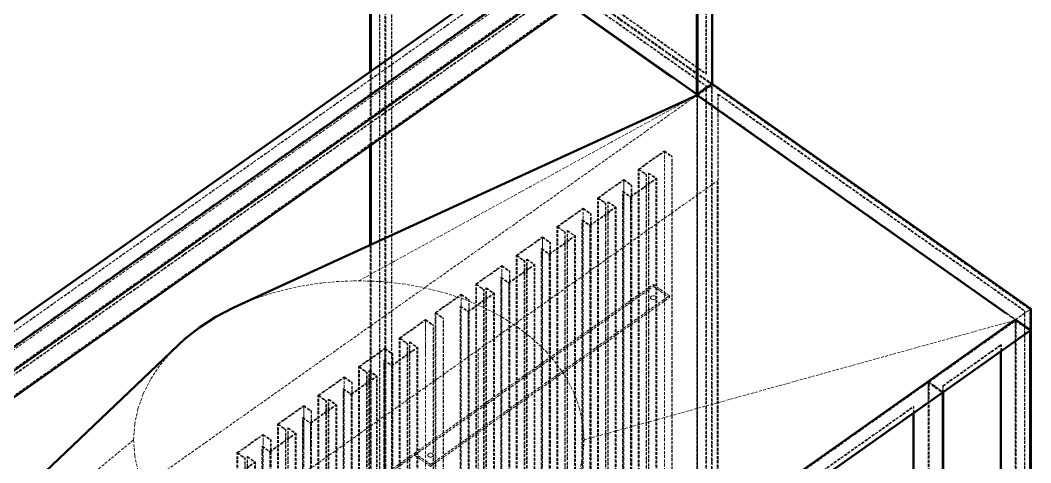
# Model space of a CAD drawing. Header units: millimetres. Extents: x 924 to 14628, y 360 to 10527.
# Drawn here: x 3281 to 4627, y 3291 to 3881 of the extents above; entities that cross this region are included whole.
import ezdxf

# ---------------------------------------------------------------- set-up
doc = ezdxf.new("R2010")
doc.units = ezdxf.units.MM
doc.linetypes.add('Hidden', pattern=[15, 5, -3, 5, -2])
for name, color, linetype, lineweight in [('Default', 7, 'Continuous', 50), ('Edges', 7, 'Hidden', 15), ('HiddenEdges', 2, 'Hidden', 15), ('HiddenSilhouettes', 2, 'Hidden', 15), ('HiddenWires', 7, 'Hidden', 15), ('Silhouettes', 7, 'Continuous', 50)]:
    doc.layers.add(name, color=color, linetype=linetype, lineweight=lineweight)

# ---------------------------------------------------------------- blocks, each defined once
blk = doc.blocks.new('Isometric')
at = {"layer": 'Edges'}
for points in [[(-20.5, -98.3), (1669.5, 1096.7)], [(-20.5, -175.6), (1751.5, 1077.4)], [(1521.1, 875.4), (1746.4, 716.1)], [(1703.1, 745.1), (1747.3, 713.8)], [(1747.3, 713.8), (1777.1, 692.7)], [(924, 336.1), (957.7, 350.4), (993.1, 362.3), (1030.1, 371.6), (1068.2, 378.4), (1107, 382.4), (1146.2, 383.8)], [(1146.2, 383.8), (1185.4, 382.4), (1224.3, 378.4), (1262.3, 371.6), (1299.3, 362.3), (1334.8, 350.4), (1368.4, 336.1), (1400, 319.6), (1429.1, 301), (1455.4, 280.4), (1478.8, 258.1), (1499, 234.3), (1515.8, 209.2), (1529, 183.1), (1538.5, 156.1), (1544.3, 128.7), (1546.2, 101)], [(2312.9, 314.7), (2339.8, 333.7)], [(1546.2, 101), (2311, 313.3)], [(2313.5, 314.3), (2313.8, 314.4)], [(746.2, 101), (748.1, 128.7), (753.9, 156.1), (763.4, 183.1), (776.7, 209.2), (793.5, 234.3), (813.6, 258.1), (837, 280.4)], [(2157.4, 204.7), (2183.4, 186.3)], [(1377.3, -383.7), (2183.4, 186.3)], [(-20, -535.7), (746.2, 101)], [(746.2, 101), (748.1, 73.2), (753.9, 45.8), (763.4, 18.9), (776.7, -7.3), (793.5, -32.4), (813.6, -56.2), (837, -78.5), (863.4, -99), (892.5, -117.7), (924, -134.2), (957.7, -148.5), (993.1, -160.3), (1030.1, -169.7), (1068.2, -176.4), (1107, -180.5), (1146.2, -181.9)], [(1146.2, -181.9), (1185.4, -180.5), (1224.3, -176.4), (1262.3, -169.7), (1299.3, -160.3), (1334.8, -148.5), (1368.4, -134.2), (1400, -117.7), (1429.1, -99), (1455.4, -78.5), (1478.8, -56.2), (1499, -32.4), (1515.8, -7.3), (1529, 18.9), (1538.5, 45.8), (1544.3, 73.2), (1546.2, 101)]]:
    blk.add_lwpolyline(points, dxfattribs=at)
for points in [[(-20.5, -165.2, 0), (1803.8, 1124.8, 0)], [(1168.3, 757.3, 0), (1168.3, 1123.2, 0)], [(-20.5, -212.6, 0), (1803.8, 1077.4, 0)], [(1747.3, 714.7, 0), (1747.3, 1035.3, 0)], [(1747.3, 713.8, 0), (1747.3, 763.5, 0)], [(1146.2, 383.8, 0), (1747.3, 713.8, 0)], [(1747.3, 713.8, 0), (1747.3, 714.7, 0)], [(1747.3, 714.7, 0), (2312.9, 314.7, 0)], [(1168.3, 448.2, 0), (1168.3, 625.9, 0)], [(2295.5, 326.2, 0), (2312.3, 314.3, 0)], [(2183.4, 186.3, 0), (2339, 296.3, 0)], [(2338.1, -1393.5, 0), (2338.1, 294.8, 0)], [(2312.9, -1375.7, 0), (2312.9, 277, 0)], [(2287.8, -1368.3, 0), (2287.8, 259.2, 0)], [(2182.6, -1503.5, 0), (2182.6, 184.8, 0)], [(2157.4, -1485.7, 0), (2157.4, 167, 0)], [(2132.2, -1478.3, 0), (2132.2, 149.2, 0)]]:
    blk.add_polyline3d(points, dxfattribs=at)
at = {"layer": 'HiddenEdges'}
for points in [[(1204.9, 1125.6), (1763.5, 730.6)], [(-20.5, -84.2), (1648.3, 1095.8)], [(-20.5, -124), (1667.8, 1069.8)], [(-20.5, -536.2), (1747.3, 713.8)], [(1784.7, 715.6), (2329.2, 330.6)], [(2328.4, 330), (2329.2, 330.6)], [(2312.3, 314.3), (2312.9, 313.8)], [(2312.9, 313.8), (2313.5, 314.3)], [(1377.3, -372.9), (2131.4, 160.3)]]:
    blk.add_lwpolyline(points, dxfattribs=at)
for points in [[(1183.7, -528.2, 0), (1183.7, 1140.6, 0)], [(1194.3, -546.3, 0), (1194.3, 1143.7, 0)], [(1194.3, 1143.7, 0), (1774.1, 733.7, 0)], [(1194.3, 1143.3, 0), (1772.4, 734.5, 0)], [(1194.3, -546.7, 0), (1194.3, 1141.6, 0)], [(1204.1, 1146.2, 0), (1762.7, 751.2, 0)], [(1168.3, -565.6, 0), (1168.3, 1124.4, 0)], [(1168.3, 1124.4, 0), (1748.1, 714.4, 0)], [(1204.1, -543.8, 0), (1204.1, 1125, 0)], [(-20.5, -98, 0), (1667.8, 1095.8, 0)], [(1763.5, 751.8, 0), (1763.5, 1091.2, 0)], [(-20.5, -174.7, 0), (1747.3, 1075.3, 0)], [(1168.3, 625.9, 0), (1168.3, 757.3, 0)], [(1746.4, 714.4, 0), (1772.4, 732.8, 0)], [(1762.7, 730, 0), (1763.5, 730.6, 0)], [(1763.5, -938.2, 0), (1763.5, 730.6, 0)], [(1774.1, -956.3, 0), (1774.1, 733.7, 0)], [(1774.1, -956.7, 0), (1774.1, 731.6, 0)], [(1747.3, 713.8, 0), (1748.1, 714.4, 0)], [(1747.3, 678.7, 0), (1747.3, 713.8, 0)], [(1748.1, -975.6, 0), (1748.1, 714.4, 0)], [(1748.1, -122.4, 0), (1748.1, 713.2, 0)], [(1783.9, -953.8, 0), (1783.9, 715, 0)], [(1688.9, 593.9, 0), (1688.9, 614.8, 0)], [(1688.9, -164.2, 0), (1688.9, 613.6, 0)], [(1702.2, -154.8, 0), (1702.2, 604.2, 0)], [(1661.3, -230.8, 0), (1661.3, 575.3, 0)], [(1616.8, 509, 0), (1616.8, 563.8, 0)], [(1616.8, -243.5, 0), (1616.8, 562.6, 0)], [(1656.4, -234.3, 0), (1656.4, 571.8, 0)], [(1615.5, -263.2, 0), (1615.5, 542.9, 0)], [(1630.1, -252.9, 0), (1630.1, 553.2, 0)], [(1584.3, -285.3, 0), (1584.3, 520.8, 0)], [(1589.2, -281.8, 0), (1589.2, 524.3, 0)], [(1628.8, 509, 0), (1628.8, 533.5, 0)], [(1628.8, -206.7, 0), (1628.8, 532.3, 0)], [(1544.7, 509, 0), (1544.7, 512.8, 0)], [(1544.7, -294.5, 0), (1544.7, 511.6, 0)], [(1543.4, -314.2, 0), (1543.4, 491.9, 0)], [(1558, -303.9, 0), (1558, 502.2, 0)], [(1512.1, -336.3, 0), (1512.1, 469.8, 0)], [(1517.1, -332.8, 0), (1517.1, 473.3, 0)], [(1556.7, 424.2, 0), (1556.7, 482.5, 0)], [(1556.7, -257.7, 0), (1556.7, 481.3, 0)], [(1472.5, 424.2, 0), (1472.5, 461.8, 0)], [(1472.5, -345.5, 0), (1472.5, 460.6, 0)], [(1485.8, -354.9, 0), (1485.8, 451.2, 0)], [(1168.3, -565.1, 0), (1168.3, 448.2, 0)], [(1471.3, -365.2, 0), (1471.3, 440.9, 0)], [(1484.6, 424.2, 0), (1484.6, 431.5, 0)], [(1440, -387.3, 0), (1440, 418.8, 0)], [(1445, -383.8, 0), (1445, 422.3, 0)], [(1484.6, -308.7, 0), (1484.6, 430.3, 0)], [(1400.4, 339.4, 0), (1400.4, 410.8, 0)], [(1400.4, -396.5, 0), (1400.4, 409.6, 0)], [(1413.7, -405.9, 0), (1413.7, 400.2, 0)], [(1399.2, -416.2, 0), (1399.2, 389.9, 0)], [(1412.4, 339.4, 0), (1412.4, 380.5, 0)], [(1412.4, -359.7, 0), (1412.4, 379.3, 0)], [(1669.5, 373.8, 0), (1669.5, 377.3, 0)], [(1328.3, 339.4, 0), (1328.3, 359.8, 0)], [(1367.9, -438.3, 0), (1367.9, 367.8, 0)], [(1372.8, -434.8, 0), (1372.8, 371.3, 0)], [(1328.3, -447.5, 0), (1328.3, 358.6, 0)], [(1341.6, -456.9, 0), (1341.6, 349.2, 0)], [(1327, -467.2, 0), (1327, 338.9, 0)], [(1340.3, 254.5, 0), (1340.3, 329.5, 0)], [(1340.3, -477.8, 0), (1340.3, 328.3, 0)], [(1747.3, 0, 0), (1747.3, 339.4, 0)], [(2312.1, 314.4, 0), (2338.1, 332.8, 0)], [(2329.2, -1338.2, 0), (2329.2, 330.6, 0)], [(1264.7, 254.5, 0), (1264.7, 314.8, 0)], [(1264.7, -464.2, 0), (1264.7, 313.6, 0)], [(1295.8, -442.2, 0), (1295.8, 316.8, 0)], [(2311, 313.3, 0), (2312.9, 313.8, 0)], [(2312.9, 254.5, 0), (2312.9, 314.7, 0)], [(2312.9, 277, 0), (2312.9, 312.6, 0)], [(1278, -454.8, 0), (1278, 304.2, 0)], [(1232.1, -534.3, 0), (1232.1, 271.8, 0)], [(1237.1, -530.8, 0), (1237.1, 275.3, 0)], [(2183.4, 197.1, 0), (2286.9, 270.3, 0)], [(2287.8, 259.2, 0), (2287.8, 269.7, 0)], [(1192.5, 254.5, 0), (1192.5, 263.8, 0)], [(1192.5, -543.5, 0), (1192.5, 262.6, 0)], [(1205.8, -552.9, 0), (1205.8, 253.2, 0)], [(1191.3, -563.2, 0), (1191.3, 242.9, 0)], [(1204.6, 169.7, 0), (1204.6, 233.5, 0)], [(1160, -585.3, 0), (1160, 220.8, 0)], [(1165, -581.8, 0), (1165, 224.3, 0)], [(1204.6, -506.7, 0), (1204.6, 232.3, 0)], [(1120.4, 169.7, 0), (1120.4, 212.8, 0)], [(1120.4, -594.5, 0), (1120.4, 211.6, 0)], [(1133.7, -603.9, 0), (1133.7, 202.2, 0)], [(2157.4, -1485.3, 0), (2157.4, 204.7, 0)], [(2157.4, 167, 0), (2157.4, 202.6, 0)], [(2159.1, 203.8, 0), (2184.3, 186, 0)], [(1119.1, -614.2, 0), (1119.1, 191.9, 0)], [(1132.4, 169.7, 0), (1132.4, 182.5, 0)], [(1132.4, -557.7, 0), (1132.4, 181.3, 0)], [(2183.4, -1440.9, 0), (2183.4, 197.1, 0)], [(2183.4, 197.1, 0), (2184.3, 196.5, 0)], [(1048.3, 84.8, 0), (1048.3, 161.8, 0)], [(1087.9, -636.3, 0), (1087.9, 169.8, 0)], [(1092.8, -632.8, 0), (1092.8, 173.3, 0)], [(1048.3, -645.5, 0), (1048.3, 160.6, 0)], [(1061.6, -654.9, 0), (1061.6, 151.2, 0)], [(2132.2, 149.2, 0), (2132.2, 159.7, 0)], [(1047, -665.2, 0), (1047, 140.9, 0)], [(1060.3, 84.8, 0), (1060.3, 131.5, 0)], [(1060.3, -608.7, 0), (1060.3, 130.3, 0)], [(976.2, 84.8, 0), (976.2, 110.8, 0)], [(976.2, -696.5, 0), (976.2, 109.6, 0)], [(1015.8, -687.3, 0), (1015.8, 118.8, 0)], [(1020.7, -683.8, 0), (1020.7, 122.3, 0)], [(974.9, -716.2, 0), (974.9, 89.9, 0)], [(989.5, -705.9, 0), (989.5, 100.2, 0)], [(988.2, 0, 0), (988.2, 80.5, 0)], [(988.2, -659.7, 0), (988.2, 79.3, 0)], [(943.6, -738.3, 0), (943.6, 67.8, 0)], [(948.6, -734.8, 0), (948.6, 71.3, 0)]]:
    blk.add_polyline3d(points, dxfattribs=at)
at = {"layer": 'HiddenSilhouettes'}
for points in [[(1194.3, 1141.6), (1772.4, 732.8)], [(1204.9, 1146.8), (1763.5, 751.8)], [(-20.5, -130.3), (1751.5, 1122.7)], [(1204.1, 1125), (1762.7, 730)], [(1746.4, 716.1), (1772.4, 734.5)], [(1783.9, 715), (1784.7, 715.6)], [(1783.9, 715), (2328.4, 330)], [(1642.3, 581.8), (1688.9, 614.8)], [(1688.9, 614.8), (1703.1, 604.8)], [(1688.9, 613.6), (1702.2, 604.2)], [(1644, 581.8), (1657.2, 572.4)], [(1660.5, 574.7), (1661.3, 575.3)], [(1661.3, 575.3), (1675.5, 565.3)], [(1616.8, 563.8), (1630.9, 553.8)], [(1614.7, 542.3), (1615.5, 542.9)], [(1630.1, 553.2), (1630.9, 553.8)], [(1570.1, 530.8), (1584.3, 520.8)], [(1571.8, 530.8), (1585.1, 521.4)], [(1584.3, 520.8), (1585.1, 521.4)], [(1588.4, 523.7), (1589.2, 524.3)], [(1588.4, 523.7), (1601.7, 514.3)], [(1589.2, 524.3), (1603.4, 514.3)], [(1499.7, 479.8), (1544.7, 511.6)], [(1556.7, 481.3), (1603.4, 514.3)], [(1543.4, 491.9), (1556.7, 482.5)], [(1499.7, 479.8), (1513, 470.4)], [(1516.2, 472.7), (1529.5, 463.3)], [(1427.6, 428.8), (1472.5, 460.6)], [(1472.5, 461.8), (1486.7, 451.8)], [(1472.5, 460.6), (1485.8, 451.2)], [(1485.8, 451.2), (1486.7, 451.8)], [(1470.4, 440.3), (1471.3, 440.9)], [(1471.3, 440.9), (1484.6, 431.5)], [(1425.9, 428.8), (1440, 418.8)], [(1427.6, 428.8), (1440.9, 419.4)], [(1444.1, 421.7), (1445, 422.3)], [(1444.1, 421.7), (1457.4, 412.3)], [(1445, 422.3), (1459.1, 412.3)], [(1355.5, 377.8), (1400.4, 409.6)], [(1413.7, 400.2), (1414.6, 400.8)], [(1245.2, 77.3), (1669.5, 377.3)], [(1355.5, 377.8), (1368.7, 368.4)], [(1399.2, 389.9), (1412.4, 380.5)], [(1245.2, 73.8), (1669.5, 373.8)], [(1328.3, 359.8), (1342.4, 349.8)], [(1340.3, 329.5), (1385.3, 361.3)], [(1372, 370.7), (1372.8, 371.3)], [(1372, 370.7), (1385.3, 361.3)], [(1273.5, 57.3), (1697.8, 357.3)], [(1273.5, 53.8), (1697.8, 353.8)], [(1283.3, 326.8), (1328.3, 358.6)], [(1328.3, 358.6), (1341.6, 349.2)], [(1281.6, 326.8), (1295.8, 316.8)], [(1327, 338.9), (1340.3, 329.5)], [(545.2, -936.2), (2312.9, 313.8)], [(1219.7, 281.8), (1264.7, 313.6)], [(1264.7, 314.8), (1278.8, 304.8)], [(1264.7, 313.6), (1278, 304.2)], [(1295.8, 316.8), (1296.6, 317.4)], [(2159.1, 203.8), (2312.9, 312.6)], [(1278, 304.2), (1278.8, 304.8)], [(1218, 281.8), (1232.1, 271.8)], [(1232.1, 271.8), (1233, 272.4)], [(1236.2, 274.7), (1237.1, 275.3)], [(1236.2, 274.7), (1249.5, 265.3)], [(1237.1, 275.3), (1251.2, 265.3)], [(2184.3, 196.5), (2287.8, 269.7)], [(1147.6, 230.8), (1192.5, 262.6)], [(1192.5, 263.8), (1206.7, 253.8)], [(1192.5, 262.6), (1205.8, 253.2)], [(1204.6, 233.5), (1249.5, 265.3)], [(1190.4, 242.3), (1204.6, 232.3)], [(1191.3, 242.9), (1204.6, 233.5)], [(1145.9, 230.8), (1160, 220.8)], [(1147.6, 230.8), (1160.9, 221.4)], [(1160, 220.8), (1160.9, 221.4)], [(1164.1, 223.7), (1165, 224.3)], [(1164.1, 223.7), (1177.4, 214.3)], [(1075.4, 179.8), (1120.4, 211.6)], [(1120.4, 212.8), (1134.6, 202.8)], [(1120.4, 211.6), (1133.7, 202.2)], [(1132.4, 182.5), (1177.4, 214.3)], [(1133.7, 202.2), (1134.6, 202.8)], [(2157.4, 202.6), (2182, 185.3)], [(1073.7, 179.8), (1087.9, 169.8)], [(1075.4, 179.8), (1088.7, 170.4)], [(1119.1, 191.9), (1132.4, 182.5)], [(1048.3, 161.8), (1062.4, 151.8)], [(1060.3, 131.5), (1105.3, 163.3)], [(1092, 172.7), (1092.8, 173.3)], [(1092, 172.7), (1105.3, 163.3)], [(1092.8, 173.3), (1107, 163.3)], [(1003.3, 128.8), (1048.3, 160.6)], [(2131.4, 160.3), (2132.2, 159.7)], [(1001.6, 128.8), (1015.8, 118.8)], [(1003.3, 128.8), (1016.6, 119.4)], [(1046.2, 140.3), (1047, 140.9)], [(1047, 140.9), (1060.3, 131.5)], [(976.2, 110.8), (990.3, 100.8)], [(976.2, 109.6), (989.5, 100.2)], [(988.2, 80.5), (1033.2, 112.3)], [(1015.8, 118.8), (1016.6, 119.4)], [(1019.9, 121.7), (1020.7, 122.3)], [(974.9, 89.9), (988.2, 80.5)], [(929.5, 77.8), (943.6, 67.8)], [(931.2, 77.8), (944.5, 68.4)], [(1245.2, 77.3), (1273.5, 57.3)], [(1245.2, 73.8), (1273.5, 53.8)], [(916.1, 29.5), (961, 61.3)], [(943.6, 67.8), (944.5, 68.4)], [(947.7, 70.7), (948.6, 71.3)], [(947.7, 70.7), (961, 61.3)]]:
    blk.add_lwpolyline(points, dxfattribs=at)
for points in [[(1182.8, -528.8, 0), (1182.8, 1140, 0)], [(1192.6, -545.5, 0), (1192.6, 1142.8, 0)], [(1204.9, -543.2, 0), (1204.9, 1125.6, 0)], [(1762.7, 751.2, 0), (1762.7, 1090.6, 0)], [(1772.4, 734.5, 0), (1772.4, 1093.5, 0)], [(1166.6, 624.7, 0), (1166.6, 756.1, 0)], [(1167.4, 625.3, 0), (1167.4, 756.7, 0)], [(1762.7, 751.2, 0), (1763.5, 751.8, 0)], [(1748.7, 713.7, 0), (1774.1, 731.6, 0)], [(1762.7, -938.8, 0), (1762.7, 730, 0)], [(1772.4, -955.5, 0), (1772.4, 732.8, 0)], [(1774.1, 731.6, 0), (2338.1, 332.8, 0)], [(1746.4, -123.6, 0), (1746.4, 713.4, 0)], [(1748.1, 714.4, 0), (1748.1, 715.3, 0)], [(1748.1, 714.4, 0), (2313.8, 314.4, 0)], [(1784.7, -953.2, 0), (1784.7, 715.6, 0)], [(1747.3, 339.4, 0), (1747.3, 678.7, 0)], [(1644, 581.8, 0), (1688.9, 613.6, 0)], [(1702.2, 604.2, 0), (1703.1, 604.8, 0)], [(1703.1, -154.2, 0), (1703.1, 604.8, 0)], [(1642.3, -224.3, 0), (1642.3, 581.8, 0)], [(1642.3, 581.8, 0), (1656.4, 571.8, 0)], [(1644, -224.3, 0), (1644, 581.8, 0)], [(1660.5, -231.4, 0), (1660.5, 574.7, 0)], [(1660.5, 574.7, 0), (1673.8, 565.3, 0)], [(1570.1, 530.8, 0), (1616.8, 563.8, 0)], [(1571.8, 530.8, 0), (1616.8, 562.6, 0)], [(1616.8, 562.6, 0), (1630.1, 553.2, 0)], [(1628.8, 533.5, 0), (1673.8, 565.3, 0)], [(1628.8, 532.3, 0), (1675.5, 565.3, 0)], [(1656.4, 571.8, 0), (1657.2, 572.4, 0)], [(1657.2, -233.7, 0), (1657.2, 572.4, 0)], [(1673.8, -240.8, 0), (1673.8, 565.3, 0)], [(1675.5, -173.7, 0), (1675.5, 565.3, 0)], [(1614.7, -216.7, 0), (1614.7, 542.3, 0)], [(1614.7, 542.3, 0), (1628.8, 532.3, 0)], [(1615.5, 542.9, 0), (1628.8, 533.5, 0)], [(1630.9, -252.3, 0), (1630.9, 553.8, 0)], [(1570.1, -275.3, 0), (1570.1, 530.8, 0)], [(1571.8, -275.3, 0), (1571.8, 530.8, 0)], [(1585.1, -284.7, 0), (1585.1, 521.4, 0)], [(1588.4, -282.4, 0), (1588.4, 523.7, 0)], [(1498, 479.8, 0), (1544.7, 512.8, 0)], [(1544.7, 512.8, 0), (1558.8, 502.8, 0)], [(1544.7, 511.6, 0), (1558, 502.2, 0)], [(1556.7, 482.5, 0), (1601.7, 514.3, 0)], [(1558, 502.2, 0), (1558.8, 502.8, 0)], [(1558.8, -303.3, 0), (1558.8, 502.8, 0)], [(1601.7, -291.8, 0), (1601.7, 514.3, 0)], [(1603.4, -224.7, 0), (1603.4, 514.3, 0)], [(1542.6, 491.3, 0), (1543.4, 491.9, 0)], [(1542.6, -267.7, 0), (1542.6, 491.3, 0)], [(1542.6, 491.3, 0), (1556.7, 481.3, 0)], [(1498, -326.3, 0), (1498, 479.8, 0)], [(1498, 479.8, 0), (1512.1, 469.8, 0)], [(1499.7, -326.3, 0), (1499.7, 479.8, 0)], [(1512.1, 469.8, 0), (1513, 470.4, 0)], [(1513, -335.7, 0), (1513, 470.4, 0)], [(1516.2, 472.7, 0), (1517.1, 473.3, 0)], [(1516.2, -333.4, 0), (1516.2, 472.7, 0)], [(1517.1, 473.3, 0), (1531.2, 463.3, 0)], [(1425.9, 428.8, 0), (1472.5, 461.8, 0)], [(1484.6, 431.5, 0), (1529.5, 463.3, 0)], [(1484.6, 430.3, 0), (1531.2, 463.3, 0)], [(1486.7, -354.3, 0), (1486.7, 451.8, 0)], [(1529.5, -342.8, 0), (1529.5, 463.3, 0)], [(1531.2, -275.7, 0), (1531.2, 463.3, 0)], [(1166.6, -563.9, 0), (1166.6, 447.4, 0)], [(1167.4, -565.3, 0), (1167.4, 447.8, 0)], [(1470.4, -318.7, 0), (1470.4, 440.3, 0)], [(1470.4, 440.3, 0), (1484.6, 430.3, 0)], [(1425.9, -377.3, 0), (1425.9, 428.8, 0)], [(1427.6, -377.3, 0), (1427.6, 428.8, 0)], [(1440, 418.8, 0), (1440.9, 419.4, 0)], [(1440.9, -386.7, 0), (1440.9, 419.4, 0)], [(1444.1, -384.4, 0), (1444.1, 421.7, 0)], [(1353.8, 377.8, 0), (1400.4, 410.8, 0)], [(1400.4, 410.8, 0), (1414.6, 400.8, 0)], [(1400.4, 409.6, 0), (1413.7, 400.2, 0)], [(1412.4, 380.5, 0), (1457.4, 412.3, 0)], [(1412.4, 379.3, 0), (1459.1, 412.3, 0)], [(1414.6, -405.3, 0), (1414.6, 400.8, 0)], [(1457.4, -393.8, 0), (1457.4, 412.3, 0)], [(1459.1, -326.7, 0), (1459.1, 412.3, 0)], [(1353.8, -428.3, 0), (1353.8, 377.8, 0)], [(1353.8, 377.8, 0), (1367.9, 367.8, 0)], [(1355.5, -428.3, 0), (1355.5, 377.8, 0)], [(1398.3, 389.3, 0), (1399.2, 389.9, 0)], [(1398.3, -369.7, 0), (1398.3, 389.3, 0)], [(1398.3, 389.3, 0), (1412.4, 379.3, 0)], [(1669.5, 377.3, 0), (1697.8, 357.3, 0)], [(1281.6, 326.8, 0), (1328.3, 359.8, 0)], [(1340.3, 328.3, 0), (1387, 361.3, 0)], [(1367.9, 367.8, 0), (1368.7, 368.4, 0)], [(1368.7, -437.7, 0), (1368.7, 368.4, 0)], [(1372, -435.4, 0), (1372, 370.7, 0)], [(1372.8, 371.3, 0), (1387, 361.3, 0)], [(1385.3, -444.8, 0), (1385.3, 361.3, 0)], [(1387, -377.7, 0), (1387, 361.3, 0)], [(1669.5, 373.8, 0), (1697.8, 353.8, 0)], [(1341.6, 349.2, 0), (1342.4, 349.8, 0)], [(1342.4, -456.3, 0), (1342.4, 349.8, 0)], [(1697.8, 353.8, 0), (1697.8, 357.3, 0)], [(1281.6, -452.2, 0), (1281.6, 326.8, 0)], [(1283.3, -479.3, 0), (1283.3, 326.8, 0)], [(1283.3, 326.8, 0), (1296.6, 317.4, 0)], [(1326.2, 338.3, 0), (1327, 338.9, 0)], [(1326.2, -467.8, 0), (1326.2, 338.3, 0)], [(1326.2, 338.3, 0), (1340.3, 328.3, 0)], [(2328.4, -1338.8, 0), (2328.4, 330, 0)], [(2338.1, 254.5, 0), (2338.1, 332.8, 0)], [(1218, 281.8, 0), (1264.7, 314.8, 0)], [(1296.6, -441.6, 0), (1296.6, 317.4, 0)], [(2312.1, -1373.9, 0), (2312.1, 314.4, 0)], [(2312.9, 312.6, 0), (2338.1, 294.8, 0)], [(2313.8, -1375.6, 0), (2313.8, 314.1, 0)], [(1278.8, -454.2, 0), (1278.8, 304.8, 0)], [(1218, -524.3, 0), (1218, 281.8, 0)], [(1219.7, -524.3, 0), (1219.7, 281.8, 0)], [(1219.7, 281.8, 0), (1233, 272.4, 0)], [(1233, -533.7, 0), (1233, 272.4, 0)], [(1236.2, -531.4, 0), (1236.2, 274.7, 0)], [(2286.9, 270.3, 0), (2287.8, 269.7, 0)], [(2286.9, 258.6, 0), (2286.9, 270.3, 0)], [(1145.9, 230.8, 0), (1192.5, 263.8, 0)], [(1204.6, 232.3, 0), (1251.2, 265.3, 0)], [(1205.8, 253.2, 0), (1206.7, 253.8, 0)], [(1206.7, -552.3, 0), (1206.7, 253.8, 0)], [(1249.5, -540.8, 0), (1249.5, 265.3, 0)], [(1251.2, -473.7, 0), (1251.2, 265.3, 0)], [(1190.4, 242.3, 0), (1191.3, 242.9, 0)], [(1190.4, -516.7, 0), (1190.4, 242.3, 0)], [(1145.9, -575.3, 0), (1145.9, 230.8, 0)], [(1147.6, -575.3, 0), (1147.6, 230.8, 0)], [(1160.9, -584.7, 0), (1160.9, 221.4, 0)], [(1164.1, -582.4, 0), (1164.1, 223.7, 0)], [(1165, 224.3, 0), (1179.1, 214.3, 0)], [(1073.7, 179.8, 0), (1120.4, 212.8, 0)], [(1132.4, 181.3, 0), (1179.1, 214.3, 0)], [(1134.6, -603.3, 0), (1134.6, 202.8, 0)], [(1177.4, -591.8, 0), (1177.4, 214.3, 0)], [(1179.1, -524.7, 0), (1179.1, 214.3, 0)], [(1353, -366.2, 0), (2157.4, 202.6, 0)], [(2159.1, -1484.5, 0), (2159.1, 203.8, 0)], [(1073.7, -626.3, 0), (1073.7, 179.8, 0)], [(1075.4, -626.3, 0), (1075.4, 179.8, 0)], [(1118.3, 191.3, 0), (1119.1, 191.9, 0)], [(1118.3, -567.7, 0), (1118.3, 191.3, 0)], [(1118.3, 191.3, 0), (1132.4, 181.3, 0)], [(2184.3, 169.7, 0), (2184.3, 196.5, 0)], [(1001.6, 128.8, 0), (1048.3, 161.8, 0)], [(1060.3, 130.3, 0), (1107, 163.3, 0)], [(1087.9, 169.8, 0), (1088.7, 170.4, 0)], [(1088.7, -635.7, 0), (1088.7, 170.4, 0)], [(1092, -633.4, 0), (1092, 172.7, 0)], [(1105.3, -642.8, 0), (1105.3, 163.3, 0)], [(1107, -575.7, 0), (1107, 163.3, 0)], [(1048.3, 160.6, 0), (1061.6, 151.2, 0)], [(1061.6, 151.2, 0), (1062.4, 151.8, 0)], [(1062.4, -654.3, 0), (1062.4, 151.8, 0)], [(1378.2, -373.5, 0), (2132.2, 159.7, 0)], [(2131.4, 148.6, 0), (2131.4, 160.3, 0)], [(1001.6, -677.3, 0), (1001.6, 128.8, 0)], [(1003.3, -677.3, 0), (1003.3, 128.8, 0)], [(1046.2, -618.7, 0), (1046.2, 140.3, 0)], [(1046.2, 140.3, 0), (1060.3, 130.3, 0)], [(929.5, 77.8, 0), (976.2, 110.8, 0)], [(931.2, 77.8, 0), (976.2, 109.6, 0)], [(988.2, 79.3, 0), (1034.9, 112.3, 0)], [(1016.6, -686.7, 0), (1016.6, 119.4, 0)], [(1019.9, -684.4, 0), (1019.9, 121.7, 0)], [(1019.9, 121.7, 0), (1033.2, 112.3, 0)], [(1020.7, 122.3, 0), (1034.9, 112.3, 0)], [(1033.2, -693.8, 0), (1033.2, 112.3, 0)], [(1034.9, -626.7, 0), (1034.9, 112.3, 0)], [(974, 89.3, 0), (974.9, 89.9, 0)], [(989.5, 100.2, 0), (990.3, 100.8, 0)], [(990.3, -705.3, 0), (990.3, 100.8, 0)], [(821, -222.7, 0), (1245.2, 77.3, 0)], [(821, -226.2, 0), (1245.2, 73.8, 0)], [(929.5, -728.3, 0), (929.5, 77.8, 0)], [(931.2, -728.3, 0), (931.2, 77.8, 0)], [(974, -669.7, 0), (974, 89.3, 0)], [(974, 89.3, 0), (988.2, 79.3, 0)], [(1245.2, 73.8, 0), (1245.2, 77.3, 0)], [(916.1, 28.3, 0), (962.7, 61.3, 0)], [(944.5, -737.7, 0), (944.5, 68.4, 0)], [(947.7, -735.4, 0), (947.7, 70.7, 0)], [(948.6, 71.3, 0), (962.7, 61.3, 0)], [(961, -744.8, 0), (961, 61.3, 0)], [(962.7, -677.7, 0), (962.7, 61.3, 0)]]:
    blk.add_polyline3d(points, dxfattribs=at)
at = {"layer": 'HiddenWires'}
for points in [[(1664.6, 354.7), (1665.9, 356.3)], [(1664.6, 352.8), (1664.6, 354.7)], [(1665.9, 356.3), (1668.2, 357.2)], [(1668.2, 350.3), (1670.8, 350.3)], [(1670.8, 357.2), (1673, 356.3)], [(1670.8, 350.3), (1673, 351.3)], [(1673, 356.3), (1674.3, 354.7)], [(1673, 351.3), (1674.3, 352.8)], [(1674.3, 352.8), (1674.3, 354.7)], [(934.1, -39), (1358.4, 261)], [(1268.7, 72.8), (1268.7, 74.7)], [(1270, 76.3), (1272.2, 77.2)], [(1272.2, 77.2), (1274.8, 77.2)], [(1277, 76.3), (1278.3, 74.7)], [(1277, 71.3), (1278.3, 72.8)], [(1278.3, 72.8), (1278.3, 74.7)], [(1270, 71.3), (1272.2, 70.3)], [(1274.8, 70.3), (1277, 71.3)]]:
    blk.add_lwpolyline(points, dxfattribs=at)
for points in [[(1358.4, 261, 0), (1782.6, 561, 0)], [(1782.6, -98, 0), (1782.6, 561, 0)], [(1664.6, 352.8, 0), (1665.9, 351.3, 0)], [(1665.9, 351.3, 0), (1668.2, 350.3, 0)], [(1668.2, 357.2, 0), (1670.8, 357.2, 0)], [(1358.4, -545.1, 0), (1358.4, 261, 0)], [(1268.7, 74.7, 0), (1270, 76.3, 0)], [(1268.7, 72.8, 0), (1270, 71.3, 0)], [(1274.8, 77.2, 0), (1277, 76.3, 0)], [(1272.2, 70.3, 0), (1274.8, 70.3, 0)]]:
    blk.add_polyline3d(points, dxfattribs=at)
at = {"layer": 'Silhouettes'}
for points in [[(1519.9, 874.6), (1703.1, 745.1)], [(1747.3, 714.7), (1774.1, 733.7)], [(1748.1, 713.2), (1748.7, 713.7)], [(837, 280.4), (863.4, 301), (892.5, 319.6), (924, 336.1)], [(2157.4, 204.7), (2312.9, 314.7)], [(2312.9, 314.7), (2339, 296.3)], [(-20, -535.7), (837, 280.4)], [(2182, 185.3), (2182.6, 184.8)]]:
    blk.add_lwpolyline(points, dxfattribs=at)
blk.add_lwpolyline([(2338.1, 294.8)], close=True, dxfattribs=at)
for points in [[(-20.5, -125.2, 0), (1747.3, 1124.8, 0)], [(-20.5, -167.3, 0), (1803.8, 1122.7, 0)], [(1166.6, 756.1, 0), (1166.6, 1124.4, 0)], [(1167.4, 756.7, 0), (1167.4, 1124.7, 0)], [(-20.5, -83.3, 0), (1648.3, 1096.7, 0)], [(-20.5, -214.7, 0), (1803.8, 1075.3, 0)], [(1774.1, 733.7, 0), (1774.1, 1054.3, 0)], [(1746.4, 716.1, 0), (1746.4, 1034.7, 0)], [(1748.1, 715.3, 0), (1748.1, 1035.9, 0)], [(1520.5, 875, 0), (1747.3, 714.7, 0)], [(1774.1, 733.7, 0), (2339.8, 333.7, 0)], [(924, 336.1, 0), (1747.3, 713.8, 0)], [(1746.4, 713.4, 0), (1746.4, 714.4, 0)], [(1748.1, 713.2, 0), (2295.5, 326.2, 0)], [(1166.6, 447.4, 0), (1166.6, 624.7, 0)], [(1167.4, 447.8, 0), (1167.4, 625.3, 0)], [(2339.8, -1356.3, 0), (2339.8, 333.7, 0)], [(2313.8, 314.1, 0), (2313.8, 314.4, 0)], [(2184.3, 186, 0), (2338.1, 294.8, 0)], [(2339, -1393.7, 0), (2339, 296.3, 0)], [(2286.9, -1367.7, 0), (2286.9, 258.6, 0)], [(1351.3, -365.3, 0), (2157.4, 204.7, 0)], [(1378.2, -384, 0), (2182.6, 184.8, 0)], [(2183.4, -1503.7, 0), (2183.4, 186.3, 0)], [(2184.3, -1502.3, 0), (2184.3, 186, 0)], [(2131.4, -1477.7, 0), (2131.4, 148.6, 0)]]:
    blk.add_polyline3d(points, dxfattribs=at)
blk.add_polyline3d([(2312.1, 314.4, 0)], close=True, dxfattribs=at)

msp = doc.modelspace()

# ---------------------------------------------------------------- block references
at = {"layer": 'Default', "xscale": 0.75, "yscale": 0.75, "zscale": 0.75}
msp.add_blockref('Isometric', (2872, 3246), dxfattribs=at)

doc.saveas('drawing.dxf')
